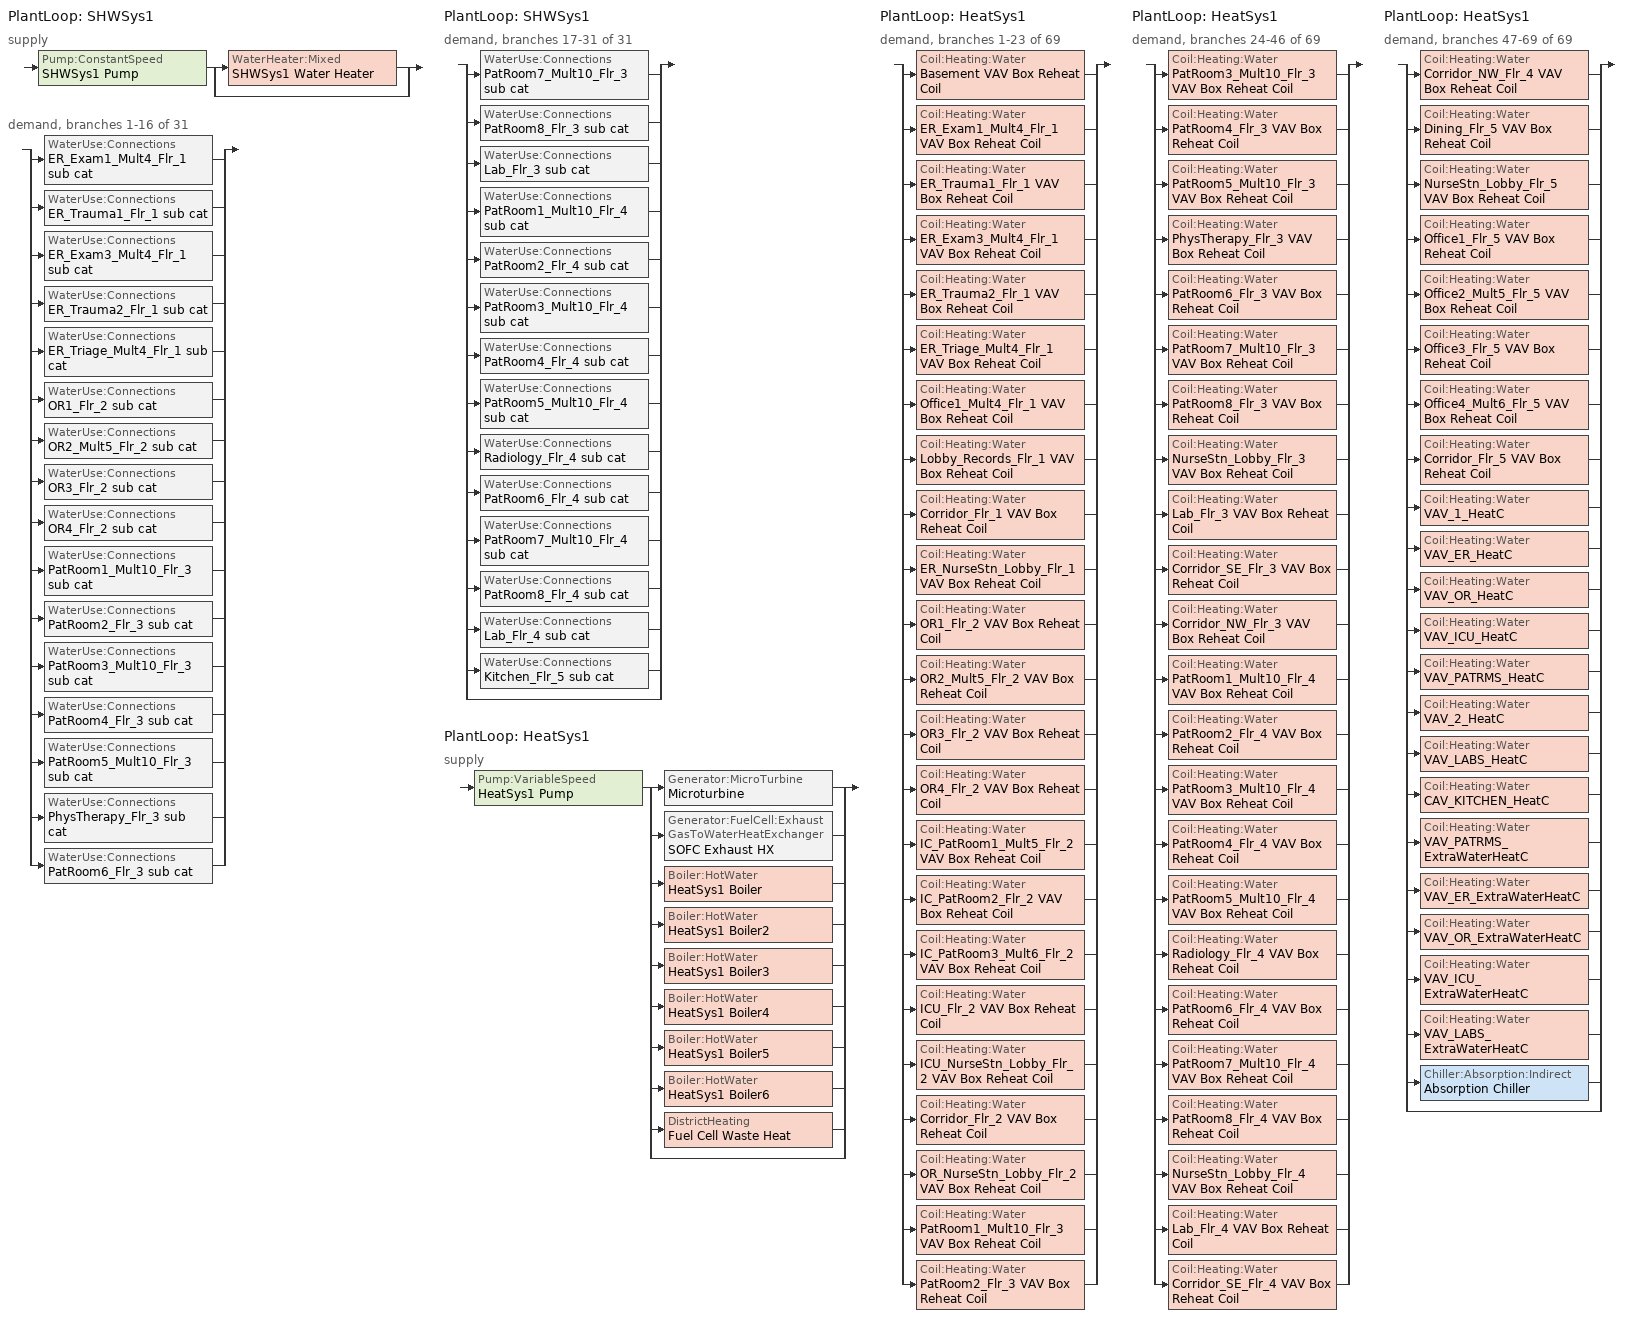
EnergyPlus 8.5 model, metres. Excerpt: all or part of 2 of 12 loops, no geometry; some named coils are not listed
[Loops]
PlantLoop 'SHWSys1'
 supply: Pump:ConstantSpeed 'SHWSys1 Pump' > split
  | WaterHeater:Mixed 'SHWSys1 Water Heater'
  | bypass
 demand, branches 1-16 of 31: split
  | WaterUse:Connections 'ER_Exam1_Mult4_Flr_1 sub cat'
  | WaterUse:Connections 'ER_Trauma1_Flr_1 sub cat'
  | WaterUse:Connections 'ER_Exam3_Mult4_Flr_1 sub cat'
  | WaterUse:Connections 'ER_Trauma2_Flr_1 sub cat'
  | WaterUse:Connections 'ER_Triage_Mult4_Flr_1 sub cat'
  | WaterUse:Connections 'OR1_Flr_2 sub cat'
  | WaterUse:Connections 'OR2_Mult5_Flr_2 sub cat'
  | WaterUse:Connections 'OR3_Flr_2 sub cat'
  | WaterUse:Connections 'OR4_Flr_2 sub cat'
  | WaterUse:Connections 'PatRoom1_Mult10_Flr_3 sub cat'
  | WaterUse:Connections 'PatRoom2_Flr_3 sub cat'
  | WaterUse:Connections 'PatRoom3_Mult10_Flr_3 sub cat'
  | WaterUse:Connections 'PatRoom4_Flr_3 sub cat'
  | WaterUse:Connections 'PatRoom5_Mult10_Flr_3 sub cat'
  | WaterUse:Connections 'PhysTherapy_Flr_3 sub cat'
  | WaterUse:Connections 'PatRoom6_Flr_3 sub cat'
PlantLoop 'SHWSys1'
 demand, branches 17-31 of 31: split
  | WaterUse:Connections 'PatRoom7_Mult10_Flr_3 sub cat'
  | WaterUse:Connections 'PatRoom8_Flr_3 sub cat'
  | WaterUse:Connections 'Lab_Flr_3 sub cat'
  | WaterUse:Connections 'PatRoom1_Mult10_Flr_4 sub cat'
  | WaterUse:Connections 'PatRoom2_Flr_4 sub cat'
  | WaterUse:Connections 'PatRoom3_Mult10_Flr_4 sub cat'
  | WaterUse:Connections 'PatRoom4_Flr_4 sub cat'
  | WaterUse:Connections 'PatRoom5_Mult10_Flr_4 sub cat'
  | WaterUse:Connections 'Radiology_Flr_4 sub cat'
  | WaterUse:Connections 'PatRoom6_Flr_4 sub cat'
  | WaterUse:Connections 'PatRoom7_Mult10_Flr_4 sub cat'
  | WaterUse:Connections 'PatRoom8_Flr_4 sub cat'
  | WaterUse:Connections 'Lab_Flr_4 sub cat'
  | WaterUse:Connections 'Kitchen_Flr_5 sub cat'
  | bypass
PlantLoop 'HeatSys1'
 supply: Pump:VariableSpeed 'HeatSys1 Pump' > split
  | Generator:MicroTurbine 'Microturbine'
  | Generator:FuelCell:ExhaustGasToWaterHeatExchanger 'SOFC Exhaust HX'
  | Boiler:HotWater 'HeatSys1 Boiler'
  | Boiler:HotWater 'HeatSys1 Boiler2'
  | Boiler:HotWater 'HeatSys1 Boiler3'
  | Boiler:HotWater 'HeatSys1 Boiler4'
  | Boiler:HotWater 'HeatSys1 Boiler5'
  | Boiler:HotWater 'HeatSys1 Boiler6'
  | DistrictHeating 'Fuel Cell Waste Heat'
  | bypass
PlantLoop 'HeatSys1'
 demand, branches 1-23 of 69: split
  | Coil:Heating:Water 'Basement VAV Box Reheat Coil'
  | Coil:Heating:Water 'ER_Exam1_Mult4_Flr_1 VAV Box Reheat Coil'
  | Coil:Heating:Water 'ER_Trauma1_Flr_1 VAV Box Reheat Coil'
  | Coil:Heating:Water 'ER_Exam3_Mult4_Flr_1 VAV Box Reheat Coil'
  | Coil:Heating:Water 'ER_Trauma2_Flr_1 VAV Box Reheat Coil'
  | Coil:Heating:Water 'ER_Triage_Mult4_Flr_1 VAV Box Reheat Coil'
  | Coil:Heating:Water 'Office1_Mult4_Flr_1 VAV Box Reheat Coil'
  | Coil:Heating:Water 'Lobby_Records_Flr_1 VAV Box Reheat Coil'
  | Coil:Heating:Water 'Corridor_Flr_1 VAV Box Reheat Coil'
  | Coil:Heating:Water 'ER_NurseStn_Lobby_Flr_1 VAV Box Reheat Coil'
  | Coil:Heating:Water 'OR1_Flr_2 VAV Box Reheat Coil'
  | Coil:Heating:Water 'OR2_Mult5_Flr_2 VAV Box Reheat Coil'
  | Coil:Heating:Water 'OR3_Flr_2 VAV Box Reheat Coil'
  | Coil:Heating:Water 'OR4_Flr_2 VAV Box Reheat Coil'
  | Coil:Heating:Water 'IC_PatRoom1_Mult5_Flr_2 VAV Box Reheat Coil'
  | Coil:Heating:Water 'IC_PatRoom2_Flr_2 VAV Box Reheat Coil'
  | Coil:Heating:Water 'IC_PatRoom3_Mult6_Flr_2 VAV Box Reheat Coil'
  | Coil:Heating:Water 'ICU_Flr_2 VAV Box Reheat Coil'
  | Coil:Heating:Water 'ICU_NurseStn_Lobby_Flr_2 VAV Box Reheat Coil'
  | Coil:Heating:Water 'Corridor_Flr_2 VAV Box Reheat Coil'
  | Coil:Heating:Water 'OR_NurseStn_Lobby_Flr_2 VAV Box Reheat Coil'
  | Coil:Heating:Water 'PatRoom1_Mult10_Flr_3 VAV Box Reheat Coil'
  | Coil:Heating:Water 'PatRoom2_Flr_3 VAV Box Reheat Coil'
PlantLoop 'HeatSys1'
 demand, branches 24-46 of 69: split
  | Coil:Heating:Water 'PatRoom3_Mult10_Flr_3 VAV Box Reheat Coil'
  | Coil:Heating:Water 'PatRoom4_Flr_3 VAV Box Reheat Coil'
  | Coil:Heating:Water 'PatRoom5_Mult10_Flr_3 VAV Box Reheat Coil'
  | Coil:Heating:Water 'PhysTherapy_Flr_3 VAV Box Reheat Coil'
  | Coil:Heating:Water 'PatRoom6_Flr_3 VAV Box Reheat Coil'
  | Coil:Heating:Water 'PatRoom7_Mult10_Flr_3 VAV Box Reheat Coil'
  | Coil:Heating:Water 'PatRoom8_Flr_3 VAV Box Reheat Coil'
  | Coil:Heating:Water 'NurseStn_Lobby_Flr_3 VAV Box Reheat Coil'
  | Coil:Heating:Water 'Lab_Flr_3 VAV Box Reheat Coil'
  | Coil:Heating:Water 'Corridor_SE_Flr_3 VAV Box Reheat Coil'
  | Coil:Heating:Water 'Corridor_NW_Flr_3 VAV Box Reheat Coil'
  | Coil:Heating:Water 'PatRoom1_Mult10_Flr_4 VAV Box Reheat Coil'
  | Coil:Heating:Water 'PatRoom2_Flr_4 VAV Box Reheat Coil'
  | Coil:Heating:Water 'PatRoom3_Mult10_Flr_4 VAV Box Reheat Coil'
  | Coil:Heating:Water 'PatRoom4_Flr_4 VAV Box Reheat Coil'
  | Coil:Heating:Water 'PatRoom5_Mult10_Flr_4 VAV Box Reheat Coil'
  | Coil:Heating:Water 'Radiology_Flr_4 VAV Box Reheat Coil'
  | Coil:Heating:Water 'PatRoom6_Flr_4 VAV Box Reheat Coil'
  | Coil:Heating:Water 'PatRoom7_Mult10_Flr_4 VAV Box Reheat Coil'
  | Coil:Heating:Water 'PatRoom8_Flr_4 VAV Box Reheat Coil'
  | Coil:Heating:Water 'NurseStn_Lobby_Flr_4 VAV Box Reheat Coil'
  | Coil:Heating:Water 'Lab_Flr_4 VAV Box Reheat Coil'
  | Coil:Heating:Water 'Corridor_SE_Flr_4 VAV Box Reheat Coil'
PlantLoop 'HeatSys1'
 demand, branches 47-69 of 69: split
  | Coil:Heating:Water 'Corridor_NW_Flr_4 VAV Box Reheat Coil'
  | Coil:Heating:Water 'Dining_Flr_5 VAV Box Reheat Coil'
  | Coil:Heating:Water 'NurseStn_Lobby_Flr_5 VAV Box Reheat Coil'
  | Coil:Heating:Water 'Office1_Flr_5 VAV Box Reheat Coil'
  | Coil:Heating:Water 'Office2_Mult5_Flr_5 VAV Box Reheat Coil'
  | Coil:Heating:Water 'Office3_Flr_5 VAV Box Reheat Coil'
  | Coil:Heating:Water 'Office4_Mult6_Flr_5 VAV Box Reheat Coil'
  | Coil:Heating:Water 'Corridor_Flr_5 VAV Box Reheat Coil'
  | Coil:Heating:Water 'VAV_1_HeatC'
  | Coil:Heating:Water 'VAV_ER_HeatC'
  | Coil:Heating:Water 'VAV_OR_HeatC'
  | Coil:Heating:Water 'VAV_ICU_HeatC'
  | Coil:Heating:Water 'VAV_PATRMS_HeatC'
  | Coil:Heating:Water 'VAV_2_HeatC'
  | Coil:Heating:Water 'VAV_LABS_HeatC'
  | Coil:Heating:Water 'CAV_KITCHEN_HeatC'
  | Coil:Heating:Water 'VAV_PATRMS_ExtraWaterHeatC'
  | Coil:Heating:Water 'VAV_ER_ExtraWaterHeatC'
  | Coil:Heating:Water 'VAV_OR_ExtraWaterHeatC'
  | Coil:Heating:Water 'VAV_ICU_ExtraWaterHeatC'
  | Coil:Heating:Water 'VAV_LABS_ExtraWaterHeatC'
  | Chiller:Absorption:Indirect 'Absorption Chiller'
  | bypass
[Sizing:Plant] Loop Type=Heating
Name | Design Loop Exit Temperature {C} | Loop Design Temperature Difference {deltaC}
SHWSys1 | 60 | 5
HeatSys1 | 82 | 11
[Coil:Heating:Water] Availability Schedule=ALWAYS_ON; U-Factor Times Area Value {W/K}=AUTOSIZE; Maximum Water Flow Rate {m3/s}=AUTOSIZE; Performance Input Method=UFactorTimesAreaAndDesignWaterFlowRate; Rated Capacity {W}=AUTOSIZE; Rated Inlet Water Temperature {C}=82.2; Rated Inlet Air Temperature {C}=12.8; Rated Outlet Water Temperature {C}=71.1; Rated Outlet Air Temperature {C}=40
Basement VAV Box Reheat Coil; ER_Exam1_Mult4_Flr_1 VAV Box Reheat Coil; ER_Trauma1_Flr_1 VAV Box Reheat Coil; ER_Exam3_Mult4_Flr_1 VAV Box Reheat Coil; ER_Trauma2_Flr_1 VAV Box Reheat Coil; ER_Triage_Mult4_Flr_1 VAV Box Reheat Coil; Office1_Mult4_Flr_1 VAV Box Reheat Coil; Lobby_Records_Flr_1 VAV Box Reheat Coil; Corridor_Flr_1 VAV Box Reheat Coil; ER_NurseStn_Lobby_Flr_1 VAV Box Reheat Coil; OR1_Flr_2 VAV Box Reheat Coil; OR2_Mult5_Flr_2 VAV Box Reheat Coil; OR3_Flr_2 VAV Box Reheat Coil; OR4_Flr_2 VAV Box Reheat Coil; IC_PatRoom1_Mult5_Flr_2 VAV Box Reheat Coil; IC_PatRoom2_Flr_2 VAV Box Reheat Coil; IC_PatRoom3_Mult6_Flr_2 VAV Box Reheat Coil; ICU_Flr_2 VAV Box Reheat Coil; ICU_NurseStn_Lobby_Flr_2 VAV Box Reheat Coil; Corridor_Flr_2 VAV Box Reheat Coil; OR_NurseStn_Lobby_Flr_2 VAV Box Reheat Coil; PatRoom1_Mult10_Flr_3 VAV Box Reheat Coil; PatRoom2_Flr_3 VAV Box Reheat Coil; PatRoom3_Mult10_Flr_3 VAV Box Reheat Coil; PatRoom4_Flr_3 VAV Box Reheat Coil; PatRoom5_Mult10_Flr_3 VAV Box Reheat Coil; PhysTherapy_Flr_3 VAV Box Reheat Coil; PatRoom6_Flr_3 VAV Box Reheat Coil; PatRoom7_Mult10_Flr_3 VAV Box Reheat Coil; PatRoom8_Flr_3 VAV Box Reheat Coil; NurseStn_Lobby_Flr_3 VAV Box Reheat Coil; Lab_Flr_3 VAV Box Reheat Coil; Corridor_SE_Flr_3 VAV Box Reheat Coil; Corridor_NW_Flr_3 VAV Box Reheat Coil; PatRoom1_Mult10_Flr_4 VAV Box Reheat Coil; PatRoom2_Flr_4 VAV Box Reheat Coil; PatRoom3_Mult10_Flr_4 VAV Box Reheat Coil; PatRoom4_Flr_4 VAV Box Reheat Coil; PatRoom5_Mult10_Flr_4 VAV Box Reheat Coil; Radiology_Flr_4 VAV Box Reheat Coil; PatRoom6_Flr_4 VAV Box Reheat Coil; PatRoom7_Mult10_Flr_4 VAV Box Reheat Coil; PatRoom8_Flr_4 VAV Box Reheat Coil; NurseStn_Lobby_Flr_4 VAV Box Reheat Coil; Lab_Flr_4 VAV Box Reheat Coil; Corridor_SE_Flr_4 VAV Box Reheat Coil; Corridor_NW_Flr_4 VAV Box Reheat Coil; Dining_Flr_5 VAV Box Reheat Coil; NurseStn_Lobby_Flr_5 VAV Box Reheat Coil; Office1_Flr_5 VAV Box Reheat Coil; Office2_Mult5_Flr_5 VAV Box Reheat Coil; Office3_Flr_5 VAV Box Reheat Coil; Office4_Mult6_Flr_5 VAV Box Reheat Coil; Corridor_Flr_5 VAV Box Reheat Coil
[Pump:VariableSpeed]
HeatSys1 Pump: Design Maximum Flow Rate {m3/s}=AUTOSIZE; Design Pump Head {Pa}=179352; Design Power Consumption {W}=AUTOSIZE; Motor Efficiency=0.9; Fraction of Motor Inefficiencies to Fluid Stream=0; Coefficient 1 of the Part Load Performance Curve=0; Coefficient 2 of the Part Load Performance Curve=1; Coefficient 3 of the Part Load Performance Curve=0; Coefficient 4 of the Part Load Performance Curve=0; Design Minimum Flow Rate {m3/s}=0; Pump Control Type=Intermittent
[Pump:ConstantSpeed]
SHWSys1 Pump: Design Flow Rate {m3/s}=autosize; Design Pump Head {Pa}=29891; Design Power Consumption {W}=AUTOSIZE; Motor Efficiency=0.3; Fraction of Motor Inefficiencies to Fluid Stream=0; Pump Control Type=Intermittent
[Boiler:HotWater] Fuel Type=NATURALGAS; Nominal Thermal Efficiency=0.7925; Efficiency Curve Temperature Evaluation Variable=LeavingBoiler; Normalized Boiler Efficiency Curve=HeatSys1 Boiler Efficiency Curve; Design Water Outlet Temperature {C}=81; Design Water Flow Rate {m3/s}=AUTOSIZE; Maximum Part Load Ratio=1.2; Optimum Part Load Ratio=1; Water Outlet Upper Temperature Limit {C}=95; Boiler Flow Mode=LeavingSetpointModulated
Name | Nominal Capacity {W} | Minimum Part Load Ratio
HeatSys1 Boiler; HeatSys1 Boiler2; HeatSys1 Boiler3 | 2343292 | 0.15
HeatSys1 Boiler4; HeatSys1 Boiler5; HeatSys1 Boiler6 | 1 | 0
[Chiller:Absorption:Indirect]
Absorption Chiller: Nominal Capacity {W}=219693; Nominal Pumping Power {W}=500; Minimum Part Load Ratio=0.333; Maximum Part Load Ratio=1; Optimum Part Load Ratio=0.65; Design Condenser Inlet Temperature {C}=35; Condenser Inlet Temperature Lower Limit {C}=10; Chilled Water Outlet Temperature Lower Limit {C}=5; Design Chilled Water Flow Rate {m3/s}=0.008; Design Condenser Water Flow Rate {m3/s}=0.011; Chiller Flow Mode=VariableFlow; Generator Heat Input Function of Part Load Ratio Curve=SteamUseFPLR; Pump Electric Input Function of Part Load Ratio Curve=PumpUseFPLR; Capacity Correction Function of Condenser Temperature Curve=CAPfCOND; Capacity Correction Function of Chilled Water Temperature Curve=CAPfEVAP; Generator Heat Input Correction Function of Condenser Temperature Curve=SteamFCondTemp; Generator Heat Input Correction Function of Chilled Water Temperature Curve=SteamFEvapTemp; Generator Heat Source Type=HotWater; Design Generator Fluid Flow Rate {m3/s}=autosize; Temperature Lower Limit Generator Inlet {C}=30
[DistrictHeating]
Fuel Cell Waste Heat: Nominal Capacity {W}=200000; Capacity Fraction Schedule=Fuel Cell Waste Heat Schedule
[WaterHeater:Mixed]
SHWSys1 Water Heater: Tank Volume {m3}=2.271247; Setpoint Temperature Schedule=SHWSys1 Water Heater Setpoint Temperature Schedule; Deadband Temperature Difference {deltaC}=2; Maximum Temperature Limit {C}=82.2222; Heater Control Type=Cycle; Heater Maximum Capacity {W}=175843; Heater Fuel Type=NATURALGAS; Heater Thermal Efficiency=0.802765; Off Cycle Parasitic Fuel Consumption Rate {W}=3193; Off Cycle Parasitic Fuel Type=NATURALGAS; Off Cycle Parasitic Heat Fraction to Tank=0.8; On Cycle Parasitic Fuel Consumption Rate {W}=3193; On Cycle Parasitic Fuel Type=NATURALGAS; Ambient Temperature Indicator=zone; Ambient Temperature Zone=Basement; Off Cycle Loss Coefficient to Ambient Temperature {W/K}=15.601; On Cycle Loss Coefficient to Ambient Temperature {W/K}=15.601; Use Side Effectiveness=1; Source Side Effectiveness=1; Use Side Design Flow Rate {m3/s}=AUTOSIZE; Source Side Design Flow Rate {m3/s}=AUTOSIZE; Indirect Water Heating Recovery Time {hr}=1.5
[PlantLoop] Fluid Type=WATER; Minimum Loop Temperature {C}=10; Maximum Loop Flow Rate {m3/s}=AUTOSIZE; Minimum Loop Flow Rate {m3/s}=0; Plant Loop Volume {m3}=AUTOSIZE
Name | Plant Equipment Operation Scheme | Maximum Loop Temperature {C} | Load Distribution Scheme | Common Pipe Simulation
SHWSys1 | SHWSys1 Loop Operation Scheme List | 60 | Optimal
HeatSys1 | HeatSys1 Loop Operation Scheme List | 100 | SequentialUniformPLR | None
[PlantEquipmentList]
SHWSys1 Equipment List: SHWSys1 Water Heater
Stage 7 Heating: SOFC Exhaust HX
Stage 1 Heating: Fuel Cell Waste Heat, HeatSys1 Boiler
Stage 2 Heating: Fuel Cell Waste Heat, HeatSys1 Boiler, HeatSys1 Boiler2
Stage 3 Heating: Fuel Cell Waste Heat, HeatSys1 Boiler, HeatSys1 Boiler2, HeatSys1 Boiler3
Stage 4 Heating: Fuel Cell Waste Heat, HeatSys1 Boiler, HeatSys1 Boiler2, HeatSys1 Boiler3, HeatSys1 Boiler4
Stage 6 Heating: Fuel Cell Waste Heat, HeatSys1 Boiler, HeatSys1 Boiler2, HeatSys1 Boiler3, HeatSys1 Boiler4, HeatSys1 Boiler5, HeatSys1 Boiler6
Stage 5 Heating: Fuel Cell Waste Heat, HeatSys1 Boiler, HeatSys1 Boiler2, HeatSys1 Boiler3, HeatSys1 Boiler4, HeatSys1 Boiler5
Stage 2: Absorption Chiller, CoolSys1 Chiller1, CoolSys1 Chiller2, CoolSys1 Chiller3, CoolSys1 Chiller4
Stage 3: Chilled Water Thermal Storage, Absorption Chiller, CoolSys1 Chiller1, CoolSys1 Chiller2, CoolSys1 Chiller3, CoolSys1 Chiller4
Stage 5: Absorption Chiller
Stage 6: Absorption Chiller, Chilled Water Thermal Storage
[PlantEquipmentOperation:CoolingLoad] Load Range 1 Lower Limit {W}=0
Name | Load Range 1 Upper Limit {W} | Range 1 Equipment List
Stage 2 Operation Scheme | 10000000000000 | Stage 2
Stage 3 Operation Scheme | 10000000000000 | Stage 3
Stage 5 Operation Scheme | 100000 | Stage 5
Stage 6 Operation Scheme | 10000000000000 | Stage 6
[PlantEquipmentOperation:HeatingLoad] Load Range 1 Lower Limit {W}=0; Load Range 1 Upper Limit {W}=1000000000000000
Name | Range 1 Equipment List
SHWSys1 Operation Scheme | SHWSys1 Equipment List
Stage 1 Heating Operation Scheme | Stage 1 Heating
Stage 2 Heating Operation Scheme | Stage 2 Heating
Stage 3 Heating Operation Scheme | Stage 3 Heating
Stage 4 Heating Operation Scheme | Stage 4 Heating
Stage 5 Heating Operation Scheme | Stage 5 Heating
Stage 6 Heating Operation Scheme | Stage 6 Heating
Stage 7 Heating Operation Scheme | Stage 7 Heating
[PlantEquipmentOperationSchemes]
Name | Control Scheme 1 | Control Scheme 1 Schedule | Control Scheme 2 | Control Scheme 2 Schedule | Control Scheme 3 | Control Scheme 3 Schedule | Control Scheme 4 | Control Scheme 4 Schedule | Control Scheme 5 | Control Scheme 5 Schedule | Control Scheme 6 | Control Scheme 6 Schedule
SHWSys1 Loop Operation Scheme List | SHWSys1 Operation Scheme | PlantOnSched
HeatSys1 Loop Operation Scheme List | Stage 1 Heating Operation Scheme | Stage 1 Heating Schedule | Stage 2 Heating Operation Scheme | Stage 2 Heating Schedule | Stage 3 Heating Operation Scheme | Stage 3 Heating Schedule | Stage 4 Heating Operation Scheme | Stage 4 Heating Schedule | Stage 5 Heating Operation Scheme | Stage 5 Heating Schedule | Stage 6 Heating Operation Scheme | Stage 6 Heating Schedule
[EnergyManagementSystem:Sensor]
Name | Output:Variable or Output:Meter Index Key | Output:Variable or Output:Meter
BoilerPLR | HeatSys1 Boiler | Boiler Part Load Ratio
T_cho_ab; T_ChW_ab_out | Absorption Chiller Outlet Node | System Node Temperature
T_cdi_ab | Absorption Chiller Condenser Inlet Node | System Node Temperature
T_chr_ab; T_ChW_ab_in | Absorption Chiller Inlet Node | System Node Temperature
M_ab | Absorption Chiller Outlet Node | System Node Mass Flow Rate
T_hws | HeatSys1 Supply Outlet Node | System Node Temperature
T_hwr | HeatSys1 Supply Inlet Node | System Node Temperature
M_hw1 | HeatSys1 Supply Equipment Outlet Node | System Node Mass Flow Rate
M_hw2 | HeatSys1 Supply Equipment Outlet Node2 | System Node Mass Flow Rate
M_hw3 | HeatSys1 Supply Equipment Outlet Node3 | System Node Mass Flow Rate
M_hw4 | HeatSys1 Supply Equipment Outlet Node4 | System Node Mass Flow Rate
M_hw5 | HeatSys1 Supply Equipment Outlet Node5 | System Node Mass Flow Rate
M_hw6 | HeatSys1 Supply Equipment Outlet Node6 | System Node Mass Flow Rate
G_bp4x | HeatSys1 Boiler4 | Boiler Gas Rate
G_bp5x | HeatSys1 Boiler5 | Boiler Gas Rate
G_bp6x | HeatSys1 Boiler6 | Boiler Gas Rate
m_fuel; Q_mt_fuel_x | Microturbine | Generator Fuel HHV Basis Rate
HDI; T_HW_sup | HeatSys1 Demand Inlet Node | System Node Temperature
HDO | HeatSys1 Demand outlet Node | System Node Temperature
HM; M_Hw | HeatSys1 Demand Inlet Node | System Node Mass Flow Rate
P_FuelCell; P_fcX | SOFC | Generator Produced Electric Power
THW | HeatSys1 Supply Equipment Outlet Node | System Node Temperature
P_mtX | Microturbine | Generator Produced Electric Power
T_mt_exhaustX | Combustion Outlet Node | System Node Temperature
M_mt_exhaustX | Combustion Outlet Node | System Node Mass Flow Rate
G_bp1x | HeatSys1 Boiler | Boiler Gas Rate
G_bp2x | HeatSys1 Boiler2 | Boiler Gas Rate
G_bp3x | HeatSys1 Boiler3 | Boiler Gas Rate
Q_b1x | HeatSys1 Boiler | Boiler Heating Rate
Q_b2x | HeatSys1 Boiler2 | Boiler Heating Rate
Q_b3x | HeatSys1 Boiler3 | Boiler Heating Rate
T_gen_ab_in | Absorption Chiller Generator Inlet | System Node Temperature
T_gen_ab_out | Absorption Chiller Generator Outlet | System Node Temperature
M_gen_ab | Absorption Chiller Generator Inlet | System Node Mass Flow Rate
M_Chw_ab | Absorption Chiller Inlet Node | System Node Mass Flow Rate
T_HW_ret | HeatSys1 Demand Outlet Node | System Node Temperature
[EnergyManagementSystem:Actuator] Actuated Component Type=On-Site Generator Control; Actuated Component Control Type=Requested Power
Name | Actuated Component Unique
FuelCell_Dispatch | SOFC
Microturbine_Dispatch | Microturbine
[SetpointManager:Scheduled] Control Variable=Temperature
Name | Schedule | Setpoint Node or NodeList
SHWSys1 Loop Setpoint Manager | SHWSys1-Loop-Temp-Schedule | SHWSys1 Supply Outlet Node
HeatSys1 Loop Setpoint Manager | HW-Loop-Temp-Schedule | HeatSys1 Supply Outlet Node
[Generator:MicroTurbine]
Microturbine: Reference Electrical Power Output {W}=500000; Minimum Full Load Electrical Power Output {W}=130000; Maximum Full Load Electrical Power Output {W}=500000; Reference Electrical Efficiency Using Lower Heating Value=0.28; Reference Combustion Air Inlet Temperature {C}=15; Reference Combustion Air Inlet Humidity Ratio {kgWater/kgDryAir}=0.00638; Reference Elevation {m}=0; Electrical Power Function of Temperature and Elevation Curve=Capstone C65 Power_vs_Temp_Elev; Electrical Efficiency Function of Temperature Curve=Capstone C65 Efficiency_vs_Temp; Electrical Efficiency Function of Part Load Ratio Curve=Capstone C65 Efficiency_vs_PLR; Fuel Type=NaturalGas; Fuel Higher Heating Value {kJ/kg}=50000; Fuel Lower Heating Value {kJ/kg}=45450; Standby Power {W}=0; Ancillary Power {W}=0; Reference Thermal Efficiency Using Lower Heat Value=0.576; Reference Inlet Water Temperature {C}=62; Heat Recovery Water Flow Operating Mode=InternalControl; Reference Heat Recovery Water Flow Rate {m3/s}=0.01845; Thermal Efficiency Function of Temperature and Elevation Curve=Capstone C65 ThermalEff_vs_Temp_Elev; Heat Recovery Rate Function of Part Load Ratio Curve=Capstone C65 HeatRecoveryRate_vs_PLR; Heat Recovery Rate Function of Inlet Water Temperature Curve=Capstone C65 HeatRecoveryRate_vs_InletTemp; Heat Recovery Rate Function of Water Flow Rate Curve=Capstone C65 HeatRecoveryRate_vs_WaterFlow; Minimum Heat Recovery Water Flow Rate {m3/s}=0.00625; Maximum Heat Recovery Water Flow Rate {m3/s}=0.03125; Maximum Heat Recovery Water Temperature {C}=90; Reference Exhaust Air Mass Flow Rate {kg/s}=3.06178; Exhaust Air Flow Rate Function of Temperature Curve=Capstone C65 ExhAirFlowRate_vs_InletTemp; Exhaust Air Flow Rate Function of Part Load Ratio Curve=Capstone C65 ExhAirFlowRate_vs_PLR; Nominal Exhaust Air Outlet Temperature=308.9; Exhaust Air Temperature Function of Temperature Curve=Capstone C65 ExhaustTemp_vs_InletTemp; Exhaust Air Temperature Function of Part Load Ratio Curve=Capstone C65 ExhaustTemp_vs_PLR
[Generator:FuelCell]
SOFC: Power Module=SOFC Power Module; Air Supply=SOFC Air Supply; Fuel Supply=SOFC Fuel Supply; Water Supply=SOFC Water Supply; Auxiliary Heater=SOFC Auxiliary Heater; Heat Exchanger=SOFC Exhaust HX; Electrical Storage=SOFC Battery; Inverter=SOFC Inverter
[Generator:FuelCell:AirSupply]
SOFC Air Supply: Blower Power Curve=FCT Blower Power Curve; Blower Heat Loss Factor=1; Air Supply Rate Calculation Mode=QuadraticFunctionofElectricPower; Air Rate Function of Electric Power Curve=FCT Excess Air Ratio Curve; Air Rate Air Temperature Coefficient=0.00283507; Air Intake Heat Recovery Mode=NoRecovery; Air Supply Constituent Mode=AmbientAir
[Generator:FuelCell:WaterSupply]
SOFC Water Supply: Reformer Water Flow Rate Function of Fuel Rate Curve=Null Quadratic; Reformer Water Pump Power Function of Fuel Rate Curve=Null Cubic; Pump Heat Loss Factor=0; Water Temperature Modeling Mode=MainsWaterTemperature
[Generator:FuelCell:ExhaustGasToWaterHeatExchanger]
SOFC Exhaust HX: Heat Recovery Water Maximum Flow Rate {m3/s}=0.000001; Heat Exchanger Calculation Method=FixedEffectiveness; Method 1 Heat Exchanger Effectiveness=0.97; Method 4 hxl1 Coefficient=-.000196; Method 4 hxl2 Coefficient=0.0031; Method 4 Condensation Threshold {C}=35
[Generator:FuelCell:ElectricalStorage]
SOFC Battery: Choice of Model=SimpleEfficiencyWithConstraints; Nominal Charging Energetic Efficiency=1; Nominal Discharging Energetic Efficiency=1; Simple Maximum Capacity {J}=0; Simple Maximum Power Draw {W}=0; Simple Maximum Power Store {W}=0; Initial Charge State {J}=0
[Generator:FuelCell:Inverter]
SOFC Inverter: Inverter Efficiency Calculation Mode=Quadratic; Efficiency Function of DC Power Curve=Inverter Efficiency Curve
[Generator:FuelSupply]
SOFC Fuel Supply: Fuel Temperature Modeling Mode=TemperatureFromAirNode; Compressor Power Multiplier Function of Fuel Rate Curve=Null Cubic; Fuel Type=GaseousConstituents; Number of Constituents in Gaseous Constituent Fuel Supply=8; Constituent 1=Methane; Constituent 1 Molar Fraction=0.949; Constituent 2=CarbonDioxide; Constituent 2 Molar Fraction=0.007; Constituent 3=Nitrogen; Constituent 3 Molar Fraction=0.016; Constituent 4=Ethane; Constituent 4 Molar Fraction=0.025; Constituent 5=Propane; Constituent 5 Molar Fraction=0.002; Constituent 6=Butane; Constituent 6 Molar Fraction=0.0006; Constituent 7=Pentane; Constituent 7 Molar Fraction=0.0002; Constituent 8=Oxygen; Constituent 8 Molar Fraction=0.0002
[ElectricLoadCenter:Generators]
Prime Movers: Generator 1=SOFC; Generator 1 Rated Electric Power Output {W}=600000; Generator 1 Availability Schedule=ALWAYS_ON; Generator 1 Rated Thermal to Electrical Power Ratio=1.5; Generator 2=Microturbine; Generator 2 Rated Electric Power Output {W}=500000; Generator 2 Availability Schedule=ALWAYS_ON; Generator 2 Rated Thermal to Electrical Power Ratio=2.05
[ElectricLoadCenter:Distribution]
Electric Load Prime Movers: Generator List=Prime Movers; Generator Operation Scheme Type=FollowThermal; Generator Demand Limit Scheme Purchased Electric Demand Limit {W}=0; Generator Track Schedule Name Scheme Schedule=GeneratorSchedule; Electrical Buss Type=AlternatingCurrent
[WaterUse:Equipment]
Name | Peak Flow Rate {m3/s} | Flow Rate Fraction Schedule | Target Temperature Schedule | Hot Water Supply Temperature Schedule | Zone | Sensible Fraction Schedule | Latent Fraction Schedule
ER_Exam1_Mult4_Flr_1 sub cat | 1.05556e-06 | BLDG_SWH_EXTD_SCH | ER_Exam1_Mult4_Flr_1 sub cat Temp Sched | ER_Exam1_Mult4_Flr_1 sub catHot Supply Temp Sched | ER_Exam1_Mult4_Flr_1 | ER_Exam1_Mult4_Flr_1 sub cat Sensible fract sched | ER_Exam1_Mult4_Flr_1 sub cat Latent fract sched
ER_Trauma1_Flr_1 sub cat | 1.05556e-06 | BLDG_SWH_EXTD_SCH | ER_Trauma1_Flr_1 sub cat Temp Sched | ER_Trauma1_Flr_1 sub catHot Supply Temp Sched | ER_Trauma1_Flr_1 | ER_Trauma1_Flr_1 sub cat Sensible fract sched | ER_Trauma1_Flr_1 sub cat Latent fract sched
ER_Exam3_Mult4_Flr_1 sub cat | 1.05556e-06 | BLDG_SWH_EXTD_SCH | ER_Exam3_Mult4_Flr_1 sub cat Temp Sched | ER_Exam3_Mult4_Flr_1 sub catHot Supply Temp Sched | ER_Exam3_Mult4_Flr_1 | ER_Exam3_Mult4_Flr_1 sub cat Sensible fract sched | ER_Exam3_Mult4_Flr_1 sub cat Latent fract sched
ER_Trauma2_Flr_1 sub cat | 1.05556e-06 | BLDG_SWH_EXTD_SCH | ER_Trauma2_Flr_1 sub cat Temp Sched | ER_Trauma2_Flr_1 sub catHot Supply Temp Sched | ER_Trauma2_Flr_1 | ER_Trauma2_Flr_1 sub cat Sensible fract sched | ER_Trauma2_Flr_1 sub cat Latent fract sched
ER_Triage_Mult4_Flr_1 sub cat | 1.05556e-06 | BLDG_SWH_EXTD_SCH | ER_Triage_Mult4_Flr_1 sub cat Temp Sched | ER_Triage_Mult4_Flr_1 sub catHot Supply Temp Sched | ER_Triage_Mult4_Flr_1 | ER_Triage_Mult4_Flr_1 sub cat Sensible fract sched | ER_Triage_Mult4_Flr_1 sub cat Latent fract sched
OR1_Flr_2 sub cat | 2.11111e-06 | BLDG_SWH_SCH | OR1_Flr_2 sub cat Temp Sched | OR1_Flr_2 sub catHot Supply Temp Sched | OR1_Flr_2 | OR1_Flr_2 sub cat Sensible fract sched | OR1_Flr_2 sub cat Latent fract sched
OR2_Mult5_Flr_2 sub cat | 2.11111e-06 | BLDG_SWH_SCH | OR2_Mult5_Flr_2 sub cat Temp Sched | OR2_Mult5_Flr_2 sub catHot Supply Temp Sched | OR2_Mult5_Flr_2 | OR2_Mult5_Flr_2 sub cat Sensible fract sched | OR2_Mult5_Flr_2 sub cat Latent fract sched
OR3_Flr_2 sub cat | 2.11111e-06 | BLDG_SWH_SCH | OR3_Flr_2 sub cat Temp Sched | OR3_Flr_2 sub catHot Supply Temp Sched | OR3_Flr_2 | OR3_Flr_2 sub cat Sensible fract sched | OR3_Flr_2 sub cat Latent fract sched
OR4_Flr_2 sub cat | 6.30556e-06 | BLDG_SWH_SCH | OR4_Flr_2 sub cat Temp Sched | OR4_Flr_2 sub catHot Supply Temp Sched | OR4_Flr_2 | OR4_Flr_2 sub cat Sensible fract sched | OR4_Flr_2 sub cat Latent fract sched
PatRoom1_Mult10_Flr_3 sub cat | 1.05556e-06 | BLDG_SWH_EXTD_SCH | PatRoom1_Mult10_Flr_3 sub cat Temp Sched | PatRoom1_Mult10_Flr_3 sub catHot Supply Temp Sched | PatRoom1_Mult10_Flr_3 | PatRoom1_Mult10_Flr_3 sub cat Sensible fract sched | PatRoom1_Mult10_Flr_3 sub cat Latent fract sched
PatRoom2_Flr_3 sub cat | 1.05556e-06 | BLDG_SWH_EXTD_SCH | PatRoom2_Flr_3 sub cat Temp Sched | PatRoom2_Flr_3 sub catHot Supply Temp Sched | PatRoom2_Flr_3 | PatRoom2_Flr_3 sub cat Sensible fract sched | PatRoom2_Flr_3 sub cat Latent fract sched
PatRoom3_Mult10_Flr_3 sub cat | 1.05556e-06 | BLDG_SWH_EXTD_SCH | PatRoom3_Mult10_Flr_3 sub cat Temp Sched | PatRoom3_Mult10_Flr_3 sub catHot Supply Temp Sched | PatRoom3_Mult10_Flr_3 | PatRoom3_Mult10_Flr_3 sub cat Sensible fract sched | PatRoom3_Mult10_Flr_3 sub cat Latent fract sched
PatRoom4_Flr_3 sub cat | 1.05556e-06 | BLDG_SWH_EXTD_SCH | PatRoom4_Flr_3 sub cat Temp Sched | PatRoom4_Flr_3 sub catHot Supply Temp Sched | PatRoom4_Flr_3 | PatRoom4_Flr_3 sub cat Sensible fract sched | PatRoom4_Flr_3 sub cat Latent fract sched
PatRoom5_Mult10_Flr_3 sub cat | 1.05556e-06 | BLDG_SWH_EXTD_SCH | PatRoom5_Mult10_Flr_3 sub cat Temp Sched | PatRoom5_Mult10_Flr_3 sub catHot Supply Temp Sched | PatRoom5_Mult10_Flr_3 | PatRoom5_Mult10_Flr_3 sub cat Sensible fract sched | PatRoom5_Mult10_Flr_3 sub cat Latent fract sched
PhysTherapy_Flr_3 sub cat | 1.05556e-06 | BLDG_SWH_SCH | PhysTherapy_Flr_3 sub cat Temp Sched | PhysTherapy_Flr_3 sub catHot Supply Temp Sched | PhysTherapy_Flr_3 | PhysTherapy_Flr_3 sub cat Sensible fract sched | PhysTherapy_Flr_3 sub cat Latent fract sched
PatRoom6_Flr_3 sub cat | 1.05556e-06 | BLDG_SWH_EXTD_SCH | PatRoom6_Flr_3 sub cat Temp Sched | PatRoom6_Flr_3 sub catHot Supply Temp Sched | PatRoom6_Flr_3 | PatRoom6_Flr_3 sub cat Sensible fract sched | PatRoom6_Flr_3 sub cat Latent fract sched
PatRoom7_Mult10_Flr_3 sub cat | 1.05556e-06 | BLDG_SWH_EXTD_SCH | PatRoom7_Mult10_Flr_3 sub cat Temp Sched | PatRoom7_Mult10_Flr_3 sub catHot Supply Temp Sched | PatRoom7_Mult10_Flr_3 | PatRoom7_Mult10_Flr_3 sub cat Sensible fract sched | PatRoom7_Mult10_Flr_3 sub cat Latent fract sched
PatRoom8_Flr_3 sub cat | 1.05556e-06 | BLDG_SWH_EXTD_SCH | PatRoom8_Flr_3 sub cat Temp Sched | PatRoom8_Flr_3 sub catHot Supply Temp Sched | PatRoom8_Flr_3 | PatRoom8_Flr_3 sub cat Sensible fract sched | PatRoom8_Flr_3 sub cat Latent fract sched
Lab_Flr_3 sub cat | 2.11111e-06 | BLDG_SWH_SCH | Lab_Flr_3 sub cat Temp Sched | Lab_Flr_3 sub catHot Supply Temp Sched | Lab_Flr_3 | Lab_Flr_3 sub cat Sensible fract sched | Lab_Flr_3 sub cat Latent fract sched
PatRoom1_Mult10_Flr_4 sub cat | 1.05556e-06 | BLDG_SWH_EXTD_SCH | PatRoom1_Mult10_Flr_4 sub cat Temp Sched | PatRoom1_Mult10_Flr_4 sub catHot Supply Temp Sched | PatRoom1_Mult10_Flr_4 | PatRoom1_Mult10_Flr_4 sub cat Sensible fract sched | PatRoom1_Mult10_Flr_4 sub cat Latent fract sched
PatRoom2_Flr_4 sub cat | 1.05556e-06 | BLDG_SWH_EXTD_SCH | PatRoom2_Flr_4 sub cat Temp Sched | PatRoom2_Flr_4 sub catHot Supply Temp Sched | PatRoom2_Flr_4 | PatRoom2_Flr_4 sub cat Sensible fract sched | PatRoom2_Flr_4 sub cat Latent fract sched
PatRoom3_Mult10_Flr_4 sub cat | 1.05556e-06 | BLDG_SWH_EXTD_SCH | PatRoom3_Mult10_Flr_4 sub cat Temp Sched | PatRoom3_Mult10_Flr_4 sub catHot Supply Temp Sched | PatRoom3_Mult10_Flr_4 | PatRoom3_Mult10_Flr_4 sub cat Sensible fract sched | PatRoom3_Mult10_Flr_4 sub cat Latent fract sched
PatRoom4_Flr_4 sub cat | 1.05556e-06 | BLDG_SWH_EXTD_SCH | PatRoom4_Flr_4 sub cat Temp Sched | PatRoom4_Flr_4 sub catHot Supply Temp Sched | PatRoom4_Flr_4 | PatRoom4_Flr_4 sub cat Sensible fract sched | PatRoom4_Flr_4 sub cat Latent fract sched
PatRoom5_Mult10_Flr_4 sub cat | 1.05556e-06 | BLDG_SWH_EXTD_SCH | PatRoom5_Mult10_Flr_4 sub cat Temp Sched | PatRoom5_Mult10_Flr_4 sub catHot Supply Temp Sched | PatRoom5_Mult10_Flr_4 | PatRoom5_Mult10_Flr_4 sub cat Sensible fract sched | PatRoom5_Mult10_Flr_4 sub cat Latent fract sched
Radiology_Flr_4 sub cat | 1.05556e-06 | BLDG_SWH_EXTD_SCH | Radiology_Flr_4 sub cat Temp Sched | Radiology_Flr_4 sub catHot Supply Temp Sched | Radiology_Flr_4 | Radiology_Flr_4 sub cat Sensible fract sched | Radiology_Flr_4 sub cat Latent fract sched
PatRoom6_Flr_4 sub cat | 1.05556e-06 | BLDG_SWH_EXTD_SCH | PatRoom6_Flr_4 sub cat Temp Sched | PatRoom6_Flr_4 sub catHot Supply Temp Sched | PatRoom6_Flr_4 | PatRoom6_Flr_4 sub cat Sensible fract sched | PatRoom6_Flr_4 sub cat Latent fract sched
PatRoom7_Mult10_Flr_4 sub cat | 1.05556e-06 | BLDG_SWH_EXTD_SCH | PatRoom7_Mult10_Flr_4 sub cat Temp Sched | PatRoom7_Mult10_Flr_4 sub catHot Supply Temp Sched | PatRoom7_Mult10_Flr_4 | PatRoom7_Mult10_Flr_4 sub cat Sensible fract sched | PatRoom7_Mult10_Flr_4 sub cat Latent fract sched
PatRoom8_Flr_4 sub cat | 1.05556e-06 | BLDG_SWH_EXTD_SCH | PatRoom8_Flr_4 sub cat Temp Sched | PatRoom8_Flr_4 sub catHot Supply Temp Sched | PatRoom8_Flr_4 | PatRoom8_Flr_4 sub cat Sensible fract sched | PatRoom8_Flr_4 sub cat Latent fract sched
Lab_Flr_4 sub cat | 2.11111e-06 | BLDG_SWH_SCH | Lab_Flr_4 sub cat Temp Sched | Lab_Flr_4 sub catHot Supply Temp Sched | Lab_Flr_4 | Lab_Flr_4 sub cat Sensible fract sched | Lab_Flr_4 sub cat Latent fract sched
Kitchen_Flr_5 sub cat | 6.05918e-05 | BLDG_SWH_EXTD_SCH | Kitchen_Flr_5 sub cat Temp Sched | Kitchen_Flr_5 sub catHot Supply Temp Sched | Kitchen_Flr_5 | Kitchen_Flr_5 sub cat Sensible fract sched | Kitchen_Flr_5 sub cat Latent fract sched
[WaterUse:Connections]
Name | Water Use Equipment 1
ER_Exam1_Mult4_Flr_1 sub cat | ER_Exam1_Mult4_Flr_1 sub cat
ER_Trauma1_Flr_1 sub cat | ER_Trauma1_Flr_1 sub cat
ER_Exam3_Mult4_Flr_1 sub cat | ER_Exam3_Mult4_Flr_1 sub cat
ER_Trauma2_Flr_1 sub cat | ER_Trauma2_Flr_1 sub cat
ER_Triage_Mult4_Flr_1 sub cat | ER_Triage_Mult4_Flr_1 sub cat
OR1_Flr_2 sub cat | OR1_Flr_2 sub cat
OR2_Mult5_Flr_2 sub cat | OR2_Mult5_Flr_2 sub cat
OR3_Flr_2 sub cat | OR3_Flr_2 sub cat
OR4_Flr_2 sub cat | OR4_Flr_2 sub cat
PatRoom1_Mult10_Flr_3 sub cat | PatRoom1_Mult10_Flr_3 sub cat
PatRoom2_Flr_3 sub cat | PatRoom2_Flr_3 sub cat
PatRoom3_Mult10_Flr_3 sub cat | PatRoom3_Mult10_Flr_3 sub cat
PatRoom4_Flr_3 sub cat | PatRoom4_Flr_3 sub cat
PatRoom5_Mult10_Flr_3 sub cat | PatRoom5_Mult10_Flr_3 sub cat
PhysTherapy_Flr_3 sub cat | PhysTherapy_Flr_3 sub cat
PatRoom6_Flr_3 sub cat | PatRoom6_Flr_3 sub cat
PatRoom7_Mult10_Flr_3 sub cat | PatRoom7_Mult10_Flr_3 sub cat
PatRoom8_Flr_3 sub cat | PatRoom8_Flr_3 sub cat
Lab_Flr_3 sub cat | Lab_Flr_3 sub cat
PatRoom1_Mult10_Flr_4 sub cat | PatRoom1_Mult10_Flr_4 sub cat
PatRoom2_Flr_4 sub cat | PatRoom2_Flr_4 sub cat
PatRoom3_Mult10_Flr_4 sub cat | PatRoom3_Mult10_Flr_4 sub cat
PatRoom4_Flr_4 sub cat | PatRoom4_Flr_4 sub cat
PatRoom5_Mult10_Flr_4 sub cat | PatRoom5_Mult10_Flr_4 sub cat
Radiology_Flr_4 sub cat | Radiology_Flr_4 sub cat
PatRoom6_Flr_4 sub cat | PatRoom6_Flr_4 sub cat
PatRoom7_Mult10_Flr_4 sub cat | PatRoom7_Mult10_Flr_4 sub cat
PatRoom8_Flr_4 sub cat | PatRoom8_Flr_4 sub cat
Lab_Flr_4 sub cat | Lab_Flr_4 sub cat
Kitchen_Flr_5 sub cat | Kitchen_Flr_5 sub cat
[Schedule:Compact]
ALWAYS_ON; PlantOnSched: Through: 12/31, For: AllDays, Until: 24:00, 1
BLDG_SWH_SCH: Through: 12/31, For: Weekdays SummerDesignDay, Until: 07:00, 0, Until: 08:00, 0.17, Until: 09:00, 0.58, Until: 10:00, 0.66, Until: 11:00, 0.78, Until: 12:00, 0.82, Until: 13:00, 0.71, Until: 14:00, 0.82, Until: 15:00, 0.78, Until: 16:00, 0.74, Until: 17:00, 0.63, Until: 18:00, 0.41, Until: 21:00, 0.18, Until: 22:00, 0.1, Until: 24:00, 0, For: Saturday WinterDesignDay, Until: 07:00, 0, Until: 08:00, 0.01, Until: 09:00, 0.2, Until: 10:00, 0.28, Until: 12:00, 0.3, Until: 14:00, 0.24, Until: 17:00, 0.23, Until: 19:00, 0.1, Until: 24:00, 0, For: Sunday Holidays AllOtherDays, Until: 08:00, 0, Until: 16:00, 0.01, Until: 24:00, 0
BLDG_SWH_EXTD_SCH: Through: 12/31, For: Weekdays SummerDesignDay, Until: 07:00, 0.3, Until: 08:00, 0.5, Until: 09:00, 0.58, Until: 10:00, 0.66, Until: 11:00, 0.78, Until: 12:00, 0.82, Until: 13:00, 0.71, Until: 14:00, 0.82, Until: 15:00, 0.78, Until: 16:00, 0.74, Until: 17:00, 0.63, Until: 18:00, 0.41, Until: 21:00, 0.35, Until: 24:00, 0.3, For: Saturday WinterDesignDay, Until: 08:00, 0.3, Until: 09:00, 0.4, Until: 10:00, 0.5, Until: 17:00, 0.6, Until: 18:00, 0.5, Until: 24:00, 0.3, For: Sunday Holidays AllOtherDays, Until: 08:00, 0.3, Until: 09:00, 0.4, Until: 10:00, 0.5, Until: 17:00, 0.6, Until: 18:00, 0.5, Until: 24:00, 0.3
HW-Loop-Temp-Schedule: Through: 12/31, For: AllDays, Until: 24:00, 82
ER_Exam1_Mult4_Flr_1 sub cat Latent fract sched; ER_Trauma1_Flr_1 sub cat Latent fract sched; ER_Exam3_Mult4_Flr_1 sub cat Latent fract sched; ER_Trauma2_Flr_1 sub cat Latent fract sched; ER_Triage_Mult4_Flr_1 sub cat Latent fract sched; OR1_Flr_2 sub cat Latent fract sched; OR2_Mult5_Flr_2 sub cat Latent fract sched; OR3_Flr_2 sub cat Latent fract sched; OR4_Flr_2 sub cat Latent fract sched; PatRoom1_Mult10_Flr_3 sub cat Latent fract sched; PatRoom2_Flr_3 sub cat Latent fract sched; PatRoom3_Mult10_Flr_3 sub cat Latent fract sched; PatRoom4_Flr_3 sub cat Latent fract sched; PatRoom5_Mult10_Flr_3 sub cat Latent fract sched; PhysTherapy_Flr_3 sub cat Latent fract sched; PatRoom6_Flr_3 sub cat Latent fract sched; PatRoom7_Mult10_Flr_3 sub cat Latent fract sched; PatRoom8_Flr_3 sub cat Latent fract sched; Lab_Flr_3 sub cat Latent fract sched; PatRoom1_Mult10_Flr_4 sub cat Latent fract sched; PatRoom2_Flr_4 sub cat Latent fract sched; PatRoom3_Mult10_Flr_4 sub cat Latent fract sched; PatRoom4_Flr_4 sub cat Latent fract sched; PatRoom5_Mult10_Flr_4 sub cat Latent fract sched; Radiology_Flr_4 sub cat Latent fract sched; PatRoom6_Flr_4 sub cat Latent fract sched; PatRoom7_Mult10_Flr_4 sub cat Latent fract sched; PatRoom8_Flr_4 sub cat Latent fract sched; Lab_Flr_4 sub cat Latent fract sched; Kitchen_Flr_5 sub cat Latent fract sched: Through: 12/31, For: AllDays, Until: 24:00, 0.05
ER_Exam1_Mult4_Flr_1 sub cat Sensible fract sched; ER_Trauma1_Flr_1 sub cat Sensible fract sched; ER_Exam3_Mult4_Flr_1 sub cat Sensible fract sched; ER_Trauma2_Flr_1 sub cat Sensible fract sched; ER_Triage_Mult4_Flr_1 sub cat Sensible fract sched; OR1_Flr_2 sub cat Sensible fract sched; OR2_Mult5_Flr_2 sub cat Sensible fract sched; OR3_Flr_2 sub cat Sensible fract sched; OR4_Flr_2 sub cat Sensible fract sched; PatRoom1_Mult10_Flr_3 sub cat Sensible fract sched; PatRoom2_Flr_3 sub cat Sensible fract sched; PatRoom3_Mult10_Flr_3 sub cat Sensible fract sched; PatRoom4_Flr_3 sub cat Sensible fract sched; PatRoom5_Mult10_Flr_3 sub cat Sensible fract sched; PhysTherapy_Flr_3 sub cat Sensible fract sched; PatRoom6_Flr_3 sub cat Sensible fract sched; PatRoom7_Mult10_Flr_3 sub cat Sensible fract sched; PatRoom8_Flr_3 sub cat Sensible fract sched; Lab_Flr_3 sub cat Sensible fract sched; PatRoom1_Mult10_Flr_4 sub cat Sensible fract sched; PatRoom2_Flr_4 sub cat Sensible fract sched; PatRoom3_Mult10_Flr_4 sub cat Sensible fract sched; PatRoom4_Flr_4 sub cat Sensible fract sched; PatRoom5_Mult10_Flr_4 sub cat Sensible fract sched; Radiology_Flr_4 sub cat Sensible fract sched; PatRoom6_Flr_4 sub cat Sensible fract sched; PatRoom7_Mult10_Flr_4 sub cat Sensible fract sched; PatRoom8_Flr_4 sub cat Sensible fract sched; Lab_Flr_4 sub cat Sensible fract sched; Kitchen_Flr_5 sub cat Sensible fract sched: Through: 12/31, For: AllDays, Until: 24:00, 0.2
ER_Exam1_Mult4_Flr_1 sub cat Temp Sched; ER_Trauma1_Flr_1 sub cat Temp Sched; ER_Exam3_Mult4_Flr_1 sub cat Temp Sched; ER_Trauma2_Flr_1 sub cat Temp Sched; ER_Triage_Mult4_Flr_1 sub cat Temp Sched; OR1_Flr_2 sub cat Temp Sched; OR2_Mult5_Flr_2 sub cat Temp Sched; OR3_Flr_2 sub cat Temp Sched; OR4_Flr_2 sub cat Temp Sched; PatRoom1_Mult10_Flr_3 sub cat Temp Sched; PatRoom2_Flr_3 sub cat Temp Sched; PatRoom3_Mult10_Flr_3 sub cat Temp Sched; PatRoom4_Flr_3 sub cat Temp Sched; PatRoom5_Mult10_Flr_3 sub cat Temp Sched; PhysTherapy_Flr_3 sub cat Temp Sched; PatRoom6_Flr_3 sub cat Temp Sched; PatRoom7_Mult10_Flr_3 sub cat Temp Sched; PatRoom8_Flr_3 sub cat Temp Sched; Lab_Flr_3 sub cat Temp Sched; PatRoom1_Mult10_Flr_4 sub cat Temp Sched; PatRoom2_Flr_4 sub cat Temp Sched; PatRoom3_Mult10_Flr_4 sub cat Temp Sched; PatRoom4_Flr_4 sub cat Temp Sched; PatRoom5_Mult10_Flr_4 sub cat Temp Sched; Radiology_Flr_4 sub cat Temp Sched; PatRoom6_Flr_4 sub cat Temp Sched; PatRoom7_Mult10_Flr_4 sub cat Temp Sched; PatRoom8_Flr_4 sub cat Temp Sched; Lab_Flr_4 sub cat Temp Sched; Kitchen_Flr_5 sub cat Temp Sched; SHWSys1-Loop-Temp-Schedule; SHWSys1 Water Heater Setpoint Temperature Schedule: Through: 12/31, For: AllDays, Until: 24:00, 60
ER_Exam1_Mult4_Flr_1 sub catHot Supply Temp Sched; ER_Trauma1_Flr_1 sub catHot Supply Temp Sched; ER_Exam3_Mult4_Flr_1 sub catHot Supply Temp Sched; ER_Trauma2_Flr_1 sub catHot Supply Temp Sched; ER_Triage_Mult4_Flr_1 sub catHot Supply Temp Sched; OR1_Flr_2 sub catHot Supply Temp Sched; OR2_Mult5_Flr_2 sub catHot Supply Temp Sched; OR3_Flr_2 sub catHot Supply Temp Sched; OR4_Flr_2 sub catHot Supply Temp Sched; PatRoom1_Mult10_Flr_3 sub catHot Supply Temp Sched; PatRoom2_Flr_3 sub catHot Supply Temp Sched; PatRoom3_Mult10_Flr_3 sub catHot Supply Temp Sched; PatRoom4_Flr_3 sub catHot Supply Temp Sched; PatRoom5_Mult10_Flr_3 sub catHot Supply Temp Sched; PhysTherapy_Flr_3 sub catHot Supply Temp Sched; PatRoom6_Flr_3 sub catHot Supply Temp Sched; PatRoom7_Mult10_Flr_3 sub catHot Supply Temp Sched; PatRoom8_Flr_3 sub catHot Supply Temp Sched; Lab_Flr_3 sub catHot Supply Temp Sched; PatRoom1_Mult10_Flr_4 sub catHot Supply Temp Sched; PatRoom2_Flr_4 sub catHot Supply Temp Sched; PatRoom3_Mult10_Flr_4 sub catHot Supply Temp Sched; PatRoom4_Flr_4 sub catHot Supply Temp Sched; PatRoom5_Mult10_Flr_4 sub catHot Supply Temp Sched; Radiology_Flr_4 sub catHot Supply Temp Sched; PatRoom6_Flr_4 sub catHot Supply Temp Sched; PatRoom7_Mult10_Flr_4 sub catHot Supply Temp Sched; PatRoom8_Flr_4 sub catHot Supply Temp Sched; Lab_Flr_4 sub catHot Supply Temp Sched; Kitchen_Flr_5 sub catHot Supply Temp Sched: Through: 12/31, For: AllDays, Until: 24:00, 55
GeneratorSchedule: Through:7/10, For: AllDays, Until: 24:00, 100000, Through: 7/20, For: AllDays, Until: 24:00, 120000, Through: 12/31, For: AllDays, Until: 24:00, 135000
[Schedule:Constant]
Name | Hourly Value
Stage 1 Heating Schedule; Stage 2 Heating Schedule; Stage 3 Heating Schedule; Stage 4 Heating Schedule; Stage 5 Heating Schedule; Fuel Cell Waste Heat Schedule | 0
Stage 6 Heating Schedule | 1
[Curve:Quadratic]
Name | Coefficient1 Constant | Coefficient2 x | Coefficient3 x**2 | Minimum Value of x | Maximum Value of x | Input Unit Type for X | Output Unit Type | Minimum Curve Output | Maximum Curve Output
Capstone C65 HeatRecoveryRate_vs_PLR | 0 | 1 | 0 | 0.03 | 1
Capstone C65 HeatRecoveryRate_vs_InletTemp | 0.7516 | 0.00414 | 0 | 29.44 | 85 | Temperature | Dimensionless
Capstone C65 HeatRecoveryRate_vs_WaterFlow | 0.83 | 88.76138 | -8541.83 | 0.00157726 | 0.00378543 | VolumetricFlow | Dimensionless
PumpUseFPLR | 1 | 0 | 0 | 0.15 | 1
HeatSys1 Boiler Efficiency Curve | 1 | 0 | 0 | 0 | 1
FCT Excess Air Ratio Curve | 0.00150976 | -7.76656e-07 | 1.30317e-10 | 0 | 1000000 | Dimensionless | Dimensionless
Null Quadratic | 0 | 0 | 0 | -1000000000 | 1000000000000 | Dimensionless | Dimensionless
Inverter Efficiency Curve | 0.8306 | 6.75315e-07 | -8.5281e-13 | -50 | 1000000 | Dimensionless | Dimensionless | 0.5 | 1
[Curve:Cubic]
Name | Coefficient1 Constant | Coefficient2 x | Coefficient3 x**2 | Coefficient4 x**3 | Minimum Value of x | Maximum Value of x | Input Unit Type for X | Output Unit Type
Capstone C65 ExhAirFlowRate_vs_InletTemp | 0.983742 | 6.76623e-05 | 5.35766e-05 | -2.12819e-06 | -20 | 50 | Temperature | Dimensionless
Capstone C65 ExhAirFlowRate_vs_PLR | 0.272074 | 1.313337 | -1.04808 | 0.462166 | 0.03 | 1
Capstone C65 ExhaustTemp_vs_InletTemp | 0.924636 | 0.0052553 | -1.97367e-05 | -5.66196e-07 | -20 | 50
Capstone C65 ExhaustTemp_vs_PLR | 0.59175 | 0.87874 | -0.880443 | 0.410713 | 0.03 | 1
SteamUseFPLR | 0.18892 | 0.968044 | 1.119202 | -0.5034 | 0.15 | 1
CAPfCOND | 0.245507 | 0.023614 | 2.78e-05 | 0.000013 | 7 | 25
CAPfEVAP | 0.690571 | 0.065571 | -0.00289 | 0 | 4 | 10
SteamFCondTemp | 0.712019 | -0.00478 | 0.000864 | -1.3e-05 | 7 | 30 | Temperature | Dimensionless
SteamFEvapTemp | 0.995571 | 0.046821 | -0.01099 | 0.000608 | 4 | 10 | Temperature | Dimensionless
FCT Blower Power Curve | 0 | 0 | 0 | 0 | 0 | 100000 | Dimensionless | Dimensionless
Null Cubic | 0 | 0 | 0 | 0 | -10000000000 | 10000000000 | Dimensionless | Dimensionless
Capstone C65 Efficiency_vs_Temp | 1.04022 | -0.0017314 | -6.49704e-05 | 5.13317e-07 | -20 | 50 | Temperature | Dimensionless
Capstone C65 Efficiency_vs_PLR | 0.21529 | 2.561463 | -3.24613 | 1.497306 | 0.03 | 1
[Curve:Bicubic]
Capstone C65 ThermalEff_vs_Temp_Elev: Coefficient1 Constant=0.935538; Coefficient2 x=0.00541992; Coefficient3 x**2=-7.8902e-05; Coefficient4 y=-1.74338e-05; Coefficient5 y**2=-2.51197e-08; Coefficient6 x*y=-4.50373e-06; Coefficient7 x**3=1.49283e-06; Coefficient8 y**3=2.16866e-12; Coefficient9 x**2*y=1.93982e-08; Coefficient10 x*y**2=6.73429e-10; Minimum Value of x=-17.8; Maximum Value of x=48.9; Minimum Value of y=0; Maximum Value of y=3048
[Curve:Biquadratic]
Capstone C65 Power_vs_Temp_Elev: Coefficient1 Constant=1.20277; Coefficient2 x=-0.0096713; Coefficient3 x**2=-4.86079e-06; Coefficient4 y=-0.000154239; Coefficient5 y**2=9.11142e-09; Coefficient6 x*y=8.79789e-07; Minimum Value of x=-17.8; Maximum Value of x=50; Minimum Value of y=0; Maximum Value of y=3050; Input Unit Type for X=Temperature; Input Unit Type for Y=Distance; Output Unit Type=Dimensionless
